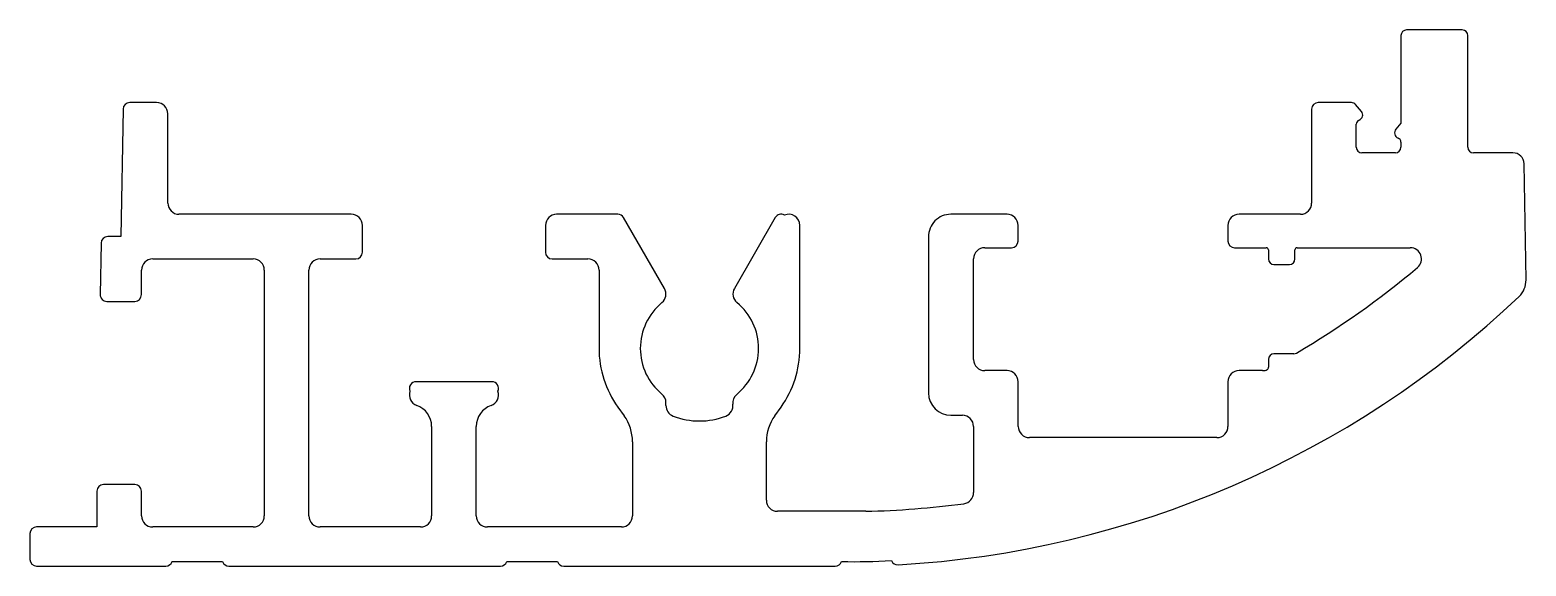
# Model space of a CAD drawing. Extents: x 1634.6 to 1701.6, y 1769.6 to 1793.6.
import ezdxf

# ---------------------------------------------------------------- set-up
doc = ezdxf.new("R2010")
doc.units = 0
doc.layers.get('0').update_dxf_attribs({"linetype": 'CONTINUOUS'})

msp = doc.modelspace()

# ---------------------------------------------------------------- linework, layer by layer
at = {"linetype": 'CONTINUOUS'}
for p, q in [((1698.758, 1793.552), (1696.258, 1793.552)), ((1696.008, 1793.302), (1696.008, 1789.379)), ((1699.008, 1788.302), (1699.008, 1793.302)), ((1638.75, 1790.007), (1638.65, 1784.302)), ((1640.255, 1790.302), (1639.05, 1790.302)), ((1692.006, 1790.002), (1692.006, 1785.802)), ((1693.788, 1790.302), (1692.306, 1790.302)), ((1694.235, 1789.908), (1693.979, 1790.213)), ((1640.755, 1785.802), (1640.755, 1789.802)), ((1694.008, 1788.302), (1694.008, 1789.328)), ((1696.008, 1789.379), (1695.781, 1789.108)), ((1695.758, 1788.052), (1694.258, 1788.052)), ((1696.008, 1788.528), (1696.008, 1788.302)), ((1701.025, 1788.052), (1699.258, 1788.052)), ((1701.615, 1782.365), (1701.524, 1787.561)), ((1648.976, 1785.302), (1641.255, 1785.302)), ((1660.917, 1785.302), (1658.176, 1785.302)), ((1678.358, 1785.302), (1675.841, 1785.302)), ((1691.506, 1785.302), (1688.757, 1785.302)), ((1649.476, 1783.602), (1649.476, 1784.802)), ((1657.676, 1784.802), (1657.676, 1783.602)), ((1663.009, 1781.979), (1661.177, 1785.152)), ((1667.974, 1785.152), (1666.143, 1781.979)), ((1669.076, 1779.296), (1669.076, 1784.802)), ((1678.858, 1784.102), (1678.858, 1784.802)), ((1688.257, 1784.802), (1688.257, 1784.102)), ((1637.765, 1784.007), (1637.725, 1781.707)), ((1638.65, 1784.302), (1638.065, 1784.302)), ((1674.841, 1784.284), (1674.841, 1777.303)), ((1640.076, 1783.302), (1644.576, 1783.302)), ((1647.576, 1783.302), (1649.176, 1783.302)), ((1657.976, 1783.302), (1659.576, 1783.302)), ((1676.858, 1778.802), (1676.858, 1783.302)), ((1677.358, 1783.802), (1678.558, 1783.802)), ((1688.557, 1783.802), (1689.973, 1783.802)), ((1690.073, 1783.702), (1690.073, 1783.3)), ((1691.261, 1783.3), (1691.261, 1783.702)), ((1691.361, 1783.802), (1696.429, 1783.802)), ((1639.576, 1781.702), (1639.576, 1782.802)), ((1645.076, 1782.802), (1645.076, 1771.802)), ((1647.076, 1771.802), (1647.076, 1782.802)), ((1660.076, 1782.802), (1660.076, 1779.296)), ((1690.32, 1783.052), (1691.013, 1783.052)), ((1638.025, 1781.402), (1639.276, 1781.402)), ((1690.073, 1778.805), (1690.073, 1778.45)), ((1691.204, 1779.052), (1690.32, 1779.052)), ((1678.358, 1778.302), (1677.358, 1778.302)), ((1689.812, 1778.302), (1688.757, 1778.302)), ((1655.276, 1777.802), (1651.876, 1777.802)), ((1678.858, 1775.803), (1678.858, 1777.803)), ((1688.257, 1777.803), (1688.257, 1775.803)), ((1660.92, 1776.672), (1661.201, 1776.281)), ((1663.076, 1776.734), (1663.076, 1776.862)), ((1667.951, 1776.281), (1668.231, 1776.672)), ((1675.841, 1776.303), (1676.358, 1776.303)), ((1652.576, 1775.802), (1652.576, 1771.802)), ((1654.576, 1771.802), (1654.576, 1775.802)), ((1676.858, 1775.803), (1676.858, 1772.84)), ((1687.757, 1775.303), (1679.358, 1775.303)), ((1661.576, 1775.115), (1661.576, 1771.802)), ((1667.576, 1772.502), (1667.576, 1775.115)), ((1639.276, 1773.202), (1637.876, 1773.202)), ((1637.576, 1772.902), (1637.576, 1771.302)), ((1639.576, 1771.802), (1639.576, 1772.902)), ((1672.025, 1772.002), (1668.076, 1772.002)), ((1637.576, 1771.302), (1634.876, 1771.302)), ((1644.576, 1771.302), (1640.076, 1771.302)), ((1652.076, 1771.302), (1647.576, 1771.302)), ((1661.076, 1771.302), (1655.076, 1771.302)), ((1634.576, 1771.002), (1634.576, 1769.852)), ((1634.876, 1769.552), (1640.66, 1769.552)), ((1640.942, 1769.752), (1643.209, 1769.752)), ((1643.492, 1769.552), (1655.66, 1769.552)), ((1655.942, 1769.752), (1658.209, 1769.752)), ((1658.492, 1769.552), (1670.659, 1769.552))]:
    msp.add_line(p, q, dxfattribs=at)
for centre, radius, start, end in [((1696.258, 1793.302), 0.25, 90, 180), ((1698.758, 1793.302), 0.25, 0, 90), ((1639.05, 1790.002), 0.3, 90, 179), ((1640.255, 1789.802), 0.5, 0, 90), ((1692.306, 1790.002), 0.3, 90, 180), ((1693.788, 1790.052), 0.25, 40.02409, 90), ((1694.208, 1789.328), 0.2, 111.43507, 180), ((1694.044, 1789.747), 0.25, 291.43507, 39.99998), ((1695.972, 1788.947), 0.25, 139.99999, 248.56506), ((1695.808, 1788.528), 0.2, 0, 68.56506), ((1694.258, 1788.302), 0.25, 180, 270), ((1695.758, 1788.302), 0.25, 270, 0), ((1699.258, 1788.302), 0.25, 180, 270), ((1701.025, 1787.552), 0.5, 1.00001, 90), ((1641.255, 1785.802), 0.5, 180, 270), ((1648.976, 1784.802), 0.5, 0, 90), ((1658.176, 1784.802), 0.5, 90, 180), ((1660.917, 1785.002), 0.3, 30, 90), ((1668.234, 1785.002), 0.3, 60.44968, 150), ((1668.576, 1784.802), 0.5, 0, 112.78661), ((1675.841, 1784.302), 1, 90, 180.999), ((1678.358, 1784.802), 0.5, 0, 90), ((1688.757, 1784.802), 0.5, 90, 180), ((1691.506, 1785.802), 0.5, 270, 0), ((1638.065, 1784.002), 0.3, 90, 178.99999), ((1678.558, 1784.102), 0.3, 270, 0), ((1688.557, 1784.102), 0.3, 180, 270), ((1640.076, 1782.802), 0.5, 90, 180), ((1644.576, 1782.802), 0.5, 0, 90), ((1647.576, 1782.802), 0.5, 90, 180), ((1649.176, 1783.602), 0.3, 270, 0), ((1657.976, 1783.602), 0.3, 180, 270), ((1659.576, 1782.802), 0.5, 0, 90), ((1677.358, 1783.302), 0.5, 90, 180), ((1689.973, 1783.702), 0.1, 0, 90), ((1690.32, 1783.3), 0.247, 180, 270), ((1691.013, 1783.3), 0.247, 270, 360), ((1691.361, 1783.702), 0.1, 90, 180), ((1696.429, 1783.302), 0.5, 310.02234, 90), ((1670.997, 1813.587), 40.047, 300.51577, 310.02234), ((1662.576, 1781.729), 0.5, 309.49166, 30), ((1666.576, 1781.729), 0.5, 150, 230.50834), ((1700.615, 1782.347), 1, 313.47247, 1.00001), ((1638.025, 1781.702), 0.3, 178.99999, 270), ((1639.276, 1781.702), 0.3, 270, 0), ((1664.576, 1779.296), 2.65, 129.39947, 230.5859), ((1664.576, 1779.296), 2.65, 309.06405, 50.60053), ((1670.996, 1813.59), 44.051, 273.22426, 313.47247), ((1664.576, 1779.296), 4.5, 180, 215.67247), ((1664.576, 1779.296), 4.5, 324.32753, 360), ((1677.358, 1778.802), 0.5, 180, 270), ((1690.32, 1778.805), 0.247, 90, 180), ((1691.204, 1779.302), 0.25, 270, 300.51577), ((1678.358, 1777.803), 0.5, 0, 90), ((1688.757, 1777.803), 0.5, 90, 180), ((1689.812, 1778.802), 0.5, 270, 294.5691), ((1689.974, 1778.437), 0.1, 297.21239, 7.42731), ((1651.876, 1777.502), 0.3, 90, 204.43346), ((1652.076, 1777.216), 0.5, 161.13187, 250.52878), ((1655.076, 1777.216), 0.5, 289.47122, 18.8681), ((1655.276, 1777.502), 0.3, 335.56658, 90), ((1662.576, 1776.862), 0.5, 0, 50.5859), ((1666.568, 1776.856), 0.5, 130.16673, 186.72374), ((1675.841, 1777.303), 1, 180, 270), ((1651.576, 1775.802), 1, 0, 70.52878), ((1655.576, 1775.802), 1, 109.47122, 180), ((1663.576, 1776.734), 0.5, 180, 248.7431), ((1665.576, 1776.734), 0.5, 291.2569, 7.3009), ((1659.576, 1775.115), 2, 0, 35.67247), ((1664.576, 1779.296), 3.25, 248.68659, 291.31341), ((1669.576, 1775.115), 2, 144.32753, 180), ((1676.358, 1775.803), 0.5, 0, 90), ((1679.358, 1775.803), 0.5, 180, 270), ((1687.757, 1775.803), 0.5, 270, 360), ((1637.876, 1772.902), 0.3, 90, 180), ((1639.276, 1772.902), 0.3, 0, 90), ((1676.358, 1772.84), 0.5, 277.49579, 360), ((1668.076, 1772.502), 0.5, 180, 270), ((1670.996, 1813.59), 41.601, 271.41713, 277.49579), ((1634.876, 1771.002), 0.3, 90, 180), ((1640.076, 1771.802), 0.5, 180, 270), ((1644.576, 1771.802), 0.5, 270, 360), ((1647.576, 1771.802), 0.5, 180, 270), ((1652.076, 1771.802), 0.5, 270, 360), ((1655.076, 1771.802), 0.5, 180, 270), ((1661.076, 1771.802), 0.5, 270, 360), ((1634.876, 1769.852), 0.3, 180, 270), ((1640.66, 1769.852), 0.3, 270, 340.52878), ((1643.492, 1769.852), 0.3, 199.47122, 270), ((1655.66, 1769.852), 0.3, 270, 340.52878), ((1658.492, 1769.852), 0.3, 199.47122, 270), ((1670.659, 1769.852), 0.3, 270, 340.56216), ((1671.506, 1799.816), 30.069, 268.92506, 273.19084), ((1673.457, 1769.908), 0.3, 202.50465, 273.22426)]:
    msp.add_arc(centre, radius, start, end, dxfattribs=at)

doc.saveas('drawing.dxf')
